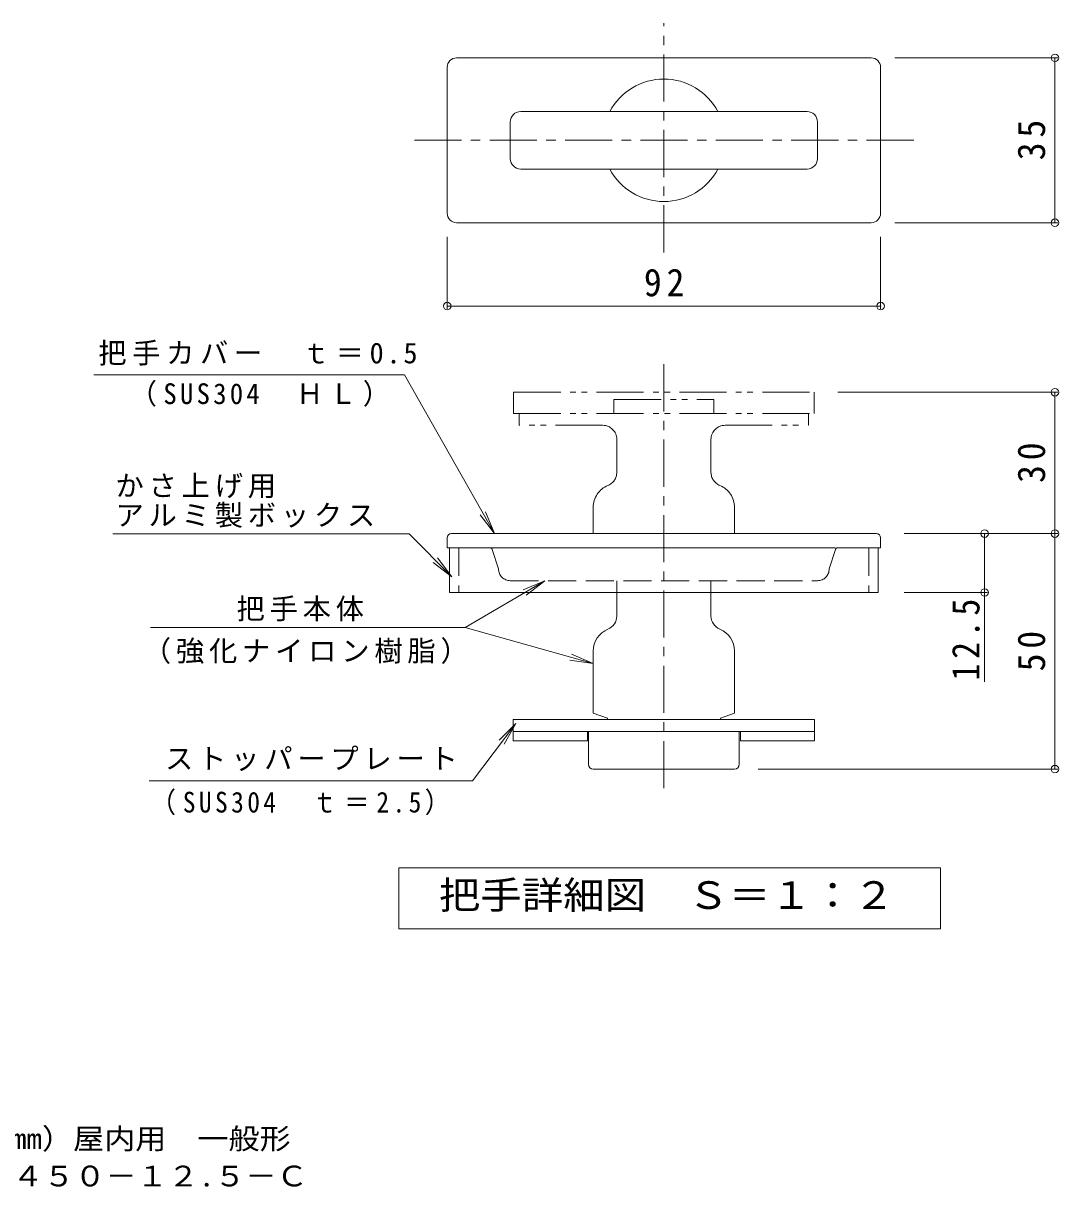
# Model space of a CAD drawing. Units: millimetres, scale not verified. Extents: x -317 to 341, y -273 to 237.
# Drawn here: x 10.4 to 230.2, y -273.2 to -25.8 of the extents above; entities that cross this region are included whole.
import ezdxf
from ezdxf.enums import TextEntityAlignment as Align

# ---------------------------------------------------------------- set-up
doc = ezdxf.new("R2010")
doc.units = ezdxf.units.MM
doc.header["$LTSCALE"] = 2
doc.header["$PDMODE"] = 32
doc.header["$PDSIZE"] = 1.6
for name, pattern in [('CHAIN1', [8, 5, -1, 1, -1]), ('DASHED3', [4, 3, -1]), ('DOUBLE_CHAIN1', [8.8, 5, -1, 0.6, -0.6, 0.6, -1])]:
    doc.linetypes.add(name, pattern=pattern)
for name, color, linetype, lineweight in [('D-0', 3, 'Continuous', 9), ('D-4', 7, 'Continuous', 9), ('D-5', 7, 'Continuous', 9)]:
    doc.layers.add(name, color=color, linetype=linetype, lineweight=lineweight)
doc.layers.add('F-0', color=7, linetype='Continuous')
doc.styles.add('ＭＳ ゴシック', font='')
doc.styles.get('ＭＳ ゴシック').set_extended_font_data('MS Gothic')

msp = doc.modelspace()

# ---------------------------------------------------------------- linework, layer by layer
at = {"layer": 'D-0', "linetype": 'CHAIN1'}
for p, q in [((146.408, -74.408), (146.408, -25.773)), ((93.44, -50.608), (199.69, -50.608)), ((146.408, -98.163), (146.408, -189.926))]:
    msp.add_line(p, q, dxfattribs=at)
at = {"layer": 'D-0'}
for p, q in [((190.408, -33.108), (102.408, -33.108)), ((100.408, -66.108), (100.408, -35.108)), ((192.408, -66.108), (192.408, -35.108)), ((176.808, -44.508), (116.008, -44.508)), ((113.808, -54.508), (113.808, -46.708)), ((179.008, -54.508), (179.008, -46.708)), ((176.808, -56.708), (116.008, -56.708)), ((102.408, -68.108), (190.408, -68.108)), ((100.408, -135.007), (100.408, -137.107)), ((191.508, -134.107), (101.308, -134.107)), ((192.408, -135.007), (192.408, -137.107)), ((182.847, -137.107), (100.408, -137.107)), ((100.908, -137.107), (100.908, -146.607)), ((183.327, -137.107), (192.408, -137.107)), ((191.908, -137.107), (191.908, -146.607)), ((191.908, -146.607), (100.908, -146.607)), ((136.408, -151.607), (136.408, -146.607)), ((156.408, -151.607), (156.408, -146.607)), ((131.408, -159.007), (131.408, -172.207)), ((161.408, -159.024), (161.408, -172.207)), ((131.408, -172.207), (134.408, -173.307)), ((161.408, -172.207), (158.408, -173.307)), ((114.408, -173.607), (178.408, -173.607)), ((114.408, -173.607), (114.408, -178.107)), ((134.408, -173.307), (134.408, -173.607)), ((158.408, -173.307), (158.408, -173.607)), ((178.408, -173.607), (178.408, -178.107)), ((114.408, -176.107), (178.408, -176.107)), ((114.408, -178.107), (130.158, -178.107)), ((130.158, -176.107), (130.158, -178.107)), ((130.408, -183.107), (130.408, -176.107)), ((162.408, -183.107), (162.408, -176.107)), ((162.658, -176.107), (162.658, -178.107)), ((162.658, -178.107), (178.408, -178.107)), ((161.408, -184.107), (131.408, -184.107))]:
    msp.add_line(p, q, dxfattribs=at)
at = {"layer": 'D-0', "linetype": 'DOUBLE_CHAIN1'}
for p, q in [((114.508, -104.107), (178.308, -104.107)), ((114.508, -104.107), (114.508, -108.607)), ((135.808, -105.607), (157.008, -105.607)), ((135.808, -105.607), (135.808, -108.607)), ((157.008, -105.607), (157.008, -108.607)), ((178.308, -104.107), (178.308, -108.607)), ((114.508, -108.607), (178.308, -108.607)), ((115.708, -108.607), (115.708, -111.107)), ((177.108, -108.607), (177.108, -111.107)), ((133.408, -111.107), (115.708, -111.107)), ((159.408, -111.107), (177.108, -111.107)), ((136.408, -121.107), (136.408, -114.107)), ((156.408, -121.107), (156.408, -114.107)), ((131.408, -128.507), (131.408, -134.107)), ((161.408, -128.524), (161.408, -134.107))]:
    msp.add_line(p, q, dxfattribs=at)
at = {"layer": 'D-0', "linetype": 'DASHED3'}
for p, q in [((102.908, -137.107), (102.908, -146.607)), ((109.969, -137.469), (111.308, -141.607)), ((182.847, -137.469), (181.508, -141.607)), ((189.908, -137.107), (189.908, -146.607)), ((113.808, -144.107), (179.008, -144.107)), ((136.408, -146.607), (136.408, -144.107)), ((156.408, -146.607), (156.408, -144.107))]:
    msp.add_line(p, q, dxfattribs=at)
at = {"layer": 'D-0', "color": 7}
msp.add_lwpolyline([(90.135, -218.043), (90.135, -205.043), (205.135, -205.043), (205.135, -218.043)], close=True, dxfattribs=at)
at = {"layer": 'D-0'}
for centre, radius, start, end in [((102.408, -35.108), 2, 90, 180), ((190.408, -35.108), 2, 0, 90), ((146.408, -50.608), 13, 27.9843, 152.0157), ((116.008, -46.708), 2.2, 90, 180), ((176.808, -46.708), 2.2, 0, 90), ((116.008, -54.508), 2.2, 180, 270), ((146.408, -50.608), 13, 207.9843, 332.0157), ((176.808, -54.508), 2.2, 270, 0), ((102.408, -66.108), 2, 180, 270), ((190.408, -66.108), 2, 270, 0), ((101.308, -135.007), 0.9, 90, 180), ((191.508, -135.007), 0.9, 0, 90), ((133.408, -151.607), 3, 292.02405, 0), ((159.408, -151.607), 3, 180, 247.97595), ((136.408, -159.024), 5, 112.02434, 180), ((156.408, -159.024), 5, 0, 67.97566), ((131.408, -183.107), 1, 180, 270), ((161.408, -183.107), 1, 270, 0)]:
    msp.add_arc(centre, radius, start, end, dxfattribs=at)
at = {"layer": 'D-0', "linetype": 'DOUBLE_CHAIN1'}
for centre, radius, start, end in [((133.408, -114.107), 3, 0, 90), ((159.408, -114.107), 3, 90, 180), ((133.408, -121.107), 3, 292.02405, 0), ((159.408, -121.107), 3, 180, 247.97595), ((136.408, -128.524), 5, 112.02371, 180), ((156.408, -128.524), 5, 0, 67.97629)]:
    msp.add_arc(centre, radius, start, end, dxfattribs=at)
at = {"layer": 'D-0', "linetype": 'DASHED3'}
for centre, radius, start, end in [((109.489, -137.607), 0.5, 16.1008, 90), ((183.327, -137.607), 0.5, 90, 163.8992), ((113.808, -141.607), 2.5, 180, 270), ((179.008, -141.607), 2.5, 270, 0)]:
    msp.add_arc(centre, radius, start, end, dxfattribs=at)
at = {"layer": 'D-4'}
for p, q in [((195.408, -33.108), (230.018, -33.108)), ((229.418, -68.108), (229.418, -33.108)), ((195.408, -68.108), (230.018, -68.108)), ((100.408, -71.108), (100.408, -86.409)), ((192.408, -71.108), (192.408, -86.409)), ((100.408, -85.809), (192.408, -85.809)), ((183.308, -104.107), (230.018, -104.107)), ((229.418, -184.107), (229.418, -104.107)), ((197.408, -134.107), (230.018, -134.107)), ((214.496, -165.609), (214.496, -134.107)), ((197.408, -146.607), (215.096, -146.607)), ((166.408, -184.107), (230.018, -184.107))]:
    msp.add_line(p, q, dxfattribs=at)
for p in [(229.418, -33.108), (229.418, -68.108), (100.408, -85.809), (192.408, -85.809), (229.418, -104.107), (214.496, -134.107), (229.418, -134.107), (214.496, -146.607), (229.418, -184.107)]:
    msp.add_point(p, dxfattribs=at)
at = {"layer": 'D-5'}
for p, q in [((25.367, -100.397), (91.346, -100.397)), ((110.423, -134.107), (108.549, -129.472)), ((101.359, -143.258), (98.321, -139.287)), ((121.139, -144.107), (116.537, -146.061)), ((37.391, -154.049), (104.257, -154.049)), ((131.408, -161.702), (126.814, -159.729)), ((114.954, -174.43), (111.443, -177.989)), ((37.132, -186.576), (105.765, -186.576))]:
    msp.add_line(p, q, dxfattribs=at)
for points in [[(91.346, -100.397), (110.423, -134.107), (107.413, -130.115)], [(29.434, -134.189), (92.315, -134.189), (101.359, -143.258), (97.397, -140.208)], [(104.257, -154.049), (121.139, -144.107), (117.199, -147.185)], [(104.257, -154.049), (131.408, -161.702), (126.46, -160.986)], [(105.765, -186.576), (114.954, -174.43), (112.484, -178.777)]]:
    msp.add_lwpolyline(points, dxfattribs=at)

# ---------------------------------------------------------------- texts
at = {"layer": 'D-0', "color": 2, "style": 'ＭＳ ゴシック', "width": 1.1}
msp.add_text('把手詳細図\u3000Ｓ＝１：２', height=5.865, dxfattribs=at).set_placement((98.635, -215.543), align=Align.BOTTOM_LEFT)
at = {"layer": 'D-4', "color": 2, "char_height": 5.865, "attachment_point": 7, "rotation": 90, "style": 'ＭＳ ゴシック'}
for s, insert in [('\\T1.27;\\W0.95;35', (227.418, -54.858)), ('\\T1.27;\\W0.95;30', (227.418, -123.357)), ('\\T1.28;\\W0.9;12.5', (213.496, -165.309)), ('\\T1.27;\\W0.95;50', (227.418, -163.357))]:
    msp.add_mtext(s, dxfattribs=dict(at, insert=insert))
at = {"layer": 'D-4', "color": 2, "insert": (142.158, -83.809), "char_height": 5.865, "attachment_point": 7, "style": 'ＭＳ ゴシック'}
msp.add_mtext('\\T1.27;\\W0.95;92', dxfattribs=at)
at = {"layer": 'D-5', "char_height": 4.399, "attachment_point": 7, "style": 'ＭＳ ゴシック'}
for s, insert in [('\\T1.2;把手カバー\u3000ｔ＝0.5', (26.331, -98.444)), ('\\T1.24;\\W0.95;（SUS304\u3000ＨＬ）', (33.08, -107.182)), ('\\T1.17;かさ上げ用', (29.991, -126.636)), ('\\T1.17;アルミ製ボックス', (29.991, -132.88)), ('\\T1.17;把手本体', (55.68, -152.74)), ('\\T1.17;（強化ナイロン樹脂）', (35.801, -161.784)), ('\\T1.17;ストッパープレート', (40.506, -184.521)), ('\\T1.27;\\W0.9;（SUS304\u3000ｔ＝2.5）', (37.425, -193.898))]:
    msp.add_mtext(s, dxfattribs=dict(at, insert=insert))
at = {"layer": 'F-0', "style": 'ＭＳ ゴシック', "width": 1.1}
for s, p in [('フロアーハッチ\u3000フローリング床材用（フローリング厚12.5mm）屋内用\u3000一般形', (-170.376, -266.095)), ('アルミニウム＋スチール製\u3000アルミニウム目地\u3000ＭＯＦＭ－４５０－１２.５－Ｃ', (-170.109, -274.01))]:
    msp.add_text(s, height=4.399, dxfattribs=at).set_placement(p, align=Align.BOTTOM_LEFT)

doc.saveas('drawing.dxf')
